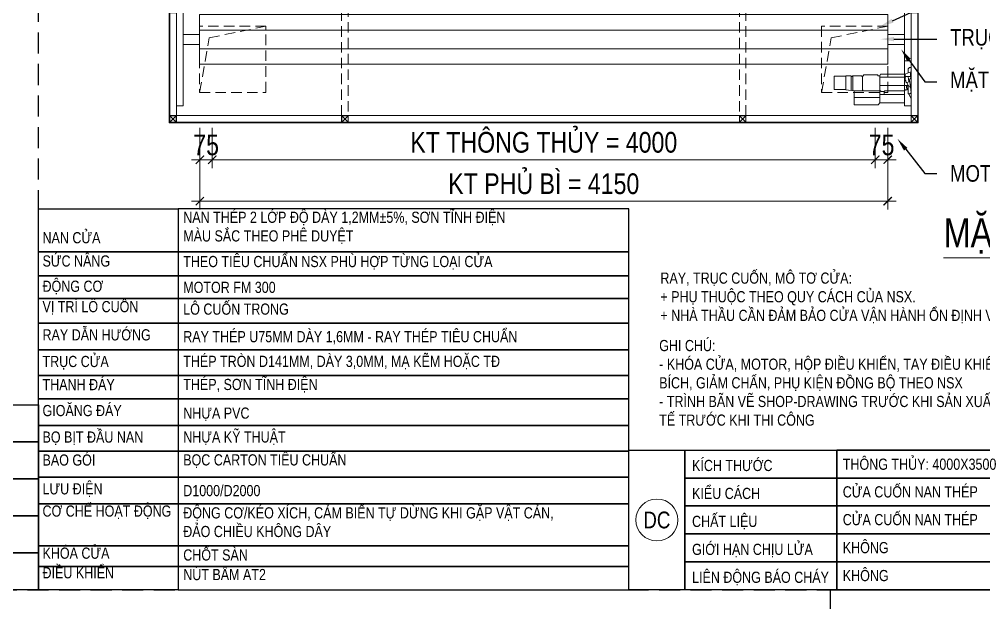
# Model space of a CAD drawing. Header units: millimetres. Extents: x -547695 to 905972, y -1055718 to 167349.
# Drawn here: x -528779 to -522961, y -1033794 to -1030223 of the extents above; entities that cross this region are included whole.
import ezdxf
from ezdxf import colors
from ezdxf.entities.mleader import LeaderData, LeaderLine
from ezdxf.enums import TextEntityAlignment as Align
from ezdxf.math import Vec2, Vec3

# ---------------------------------------------------------------- set-up
doc = ezdxf.new("R2010")
doc.units = ezdxf.units.MM
doc.linetypes.add('HIDDEN', pattern=[9.525, 6.35, -3.175])
doc.layers.get('DEFPOINTS').update_dxf_attribs({"color": 1, "lineweight": 25})
for name, color, linetype, lineweight in [('A-DIMS', 8, 'Continuous', 9), ('A-DOOR', 142, 'Continuous', 9), ('A-FINE', 255, 'Continuous', 25), ('A-HIDD', 45, 'HIDDEN', 9), ('A-LIFT', 3, 'Continuous', 9), ('A-LITE', 9, 'Continuous', 9), ('A-PATT', 252, 'Continuous', 9), ('A-SYMBOLS', 10, 'Continuous', 13), ('A-TEXT', 255, 'Continuous', 25)]:
    doc.layers.add(name, color=color, linetype=linetype, lineweight=lineweight)
doc.styles.add('View-CellPin-Chi Tiet Cua$0$View-CellPin-Chi Tiet Cua$0$View-XPP-CT Cua$0$View-XPP-CT Cua$0$GM-Arial', font='arial.ttf')
doc.styles.add('VTK _ Arial_2.5 mm', font='arial.ttf', dxfattribs={"width": 0.8})
doc.styles.add('VTK_Arial', font='arial.ttf', dxfattribs={"width": 0.8})
doc.dimstyles.new('A-2.5-DIM50', dxfattribs={"dimscale": 50, "dimtxt": 2.5, "dimasz": 1, "dimexe": 1, "dimexo": 0, "dimgap": 0.5, "dimtad": 1, "dimdec": 0, "dimzin": 12, "dimdsep": 46, "dimtxsty": 'VTK_Arial', "dimblk": 'ARCHTICK', "dimcen": 0, "dimdle": 1, "dimclrd": 256, "dimclre": 256, "dimclrt": 7, "dimadec": 1, "dimazin": 3, "dimtfac": 1, "dimtdec": 0, "dimtmove": 0, "dimatfit": 2, "dimfxl": 20, "dimtolj": 1, "dimtzin": 0, "dimlwd": -1, "dimlwe": -1, "dimarcsym": 0})

# ---------------------------------------------------------------- blocks, each defined once
blk = doc.blocks.new('*U278')
blk.add_line((35.21, 0), (0, 0))
at = {"color": 7, "style": 'VTK_Arial', "width": 0.8}
blk.add_attdef('SECTION', (0, 1.86), '', height=5, dxfattribs=at)
at = {"color": 7, "linetype": 'Continuous', "style": 'VTK_Arial', "width": 0.8, "flags": 8}
blk.add_attdef('SCALE-I', (0, -4.25), '', height=2.5, dxfattribs=at)
blk = doc.blocks.new('_ARCHTICK')
at = {"color": 0, "linetype": 'ByBlock', "const_width": 0.15}
blk.add_lwpolyline([(-0.5, -0.5), (0.5, 0.5)], dxfattribs=at)
blk = doc.blocks.new('*D605')
at = {"layer": 'A-DIMS', "ltscale": 5, "transparency": 16777216}
for p, q in [((-527689.7, -1030877.7), (-527689.7, -1031121.2)), ((-527614.7, -1030877.7), (-527614.7, -1031121.2)), ((-527739.7, -1031071.2), (-527564.7, -1031071.2))]:
    blk.add_line(p, q, dxfattribs=at)
at = {"layer": 'DEFPOINTS', "color": 0, "transparency": 16777216}
for p in [(-527689.7, -1030877.7), (-527614.7, -1030877.7), (-527614.7, -1031071.2)]:
    blk.add_point(p, dxfattribs=at)
at = {"layer": 'A-DIMS', "transparency": 16777216, "xscale": 50, "yscale": 50, "zscale": 50, "rotation": 180}
blk.add_blockref('_ARCHTICK', (-527689.7, -1031071.2), dxfattribs=at)
at = {"layer": 'A-DIMS', "transparency": 16777216, "xscale": 50, "yscale": 50, "zscale": 50}
blk.add_blockref('_ARCHTICK', (-527614.7, -1031071.2), dxfattribs=at)
at = {"layer": 'A-DIMS', "color": 7, "transparency": 16777216, "insert": (-527651.7, -1030982.6), "char_height": 125, "attachment_point": 5, "style": 'VTK_Arial'}
blk.add_mtext('\\A1;75', dxfattribs=at)
blk = doc.blocks.new('*D606')
at = {"layer": 'A-DIMS', "ltscale": 5, "transparency": 16777216}
for p, q in [((-527614.7, -1030877.7), (-527614.7, -1031121.2)), ((-523614.7, -1030877.7), (-523614.7, -1031121.2)), ((-527664.7, -1031071.2), (-523564.7, -1031071.2))]:
    blk.add_line(p, q, dxfattribs=at)
at = {"layer": 'DEFPOINTS', "color": 0, "transparency": 16777216}
for p in [(-527614.7, -1030877.7), (-523614.7, -1030877.7), (-523614.7, -1031071.2)]:
    blk.add_point(p, dxfattribs=at)
at = {"layer": 'A-DIMS', "transparency": 16777216, "xscale": 50, "yscale": 50, "zscale": 50, "rotation": 180}
blk.add_blockref('_ARCHTICK', (-527614.7, -1031071.2), dxfattribs=at)
at = {"layer": 'A-DIMS', "transparency": 16777216, "xscale": 50, "yscale": 50, "zscale": 50}
blk.add_blockref('_ARCHTICK', (-523614.7, -1031071.2), dxfattribs=at)
at = {"layer": 'A-DIMS', "color": 7, "transparency": 16777216, "insert": (-525614.7, -1030966.9), "char_height": 125, "attachment_point": 5, "style": 'VTK_Arial'}
blk.add_mtext('\\A1;KT THÔNG THỦY = 4000', dxfattribs=at)
blk = doc.blocks.new('*D607')
at = {"layer": 'A-DIMS', "ltscale": 5, "transparency": 16777216}
for p, q in [((-523614.7, -1030877.7), (-523614.7, -1031121.2)), ((-523539.7, -1030877.7), (-523539.7, -1031121.2)), ((-523664.7, -1031071.2), (-523489.7, -1031071.2))]:
    blk.add_line(p, q, dxfattribs=at)
at = {"layer": 'DEFPOINTS', "color": 0, "transparency": 16777216}
for p in [(-523614.7, -1030877.7), (-523539.7, -1030877.7), (-523539.7, -1031071.2)]:
    blk.add_point(p, dxfattribs=at)
at = {"layer": 'A-DIMS', "transparency": 16777216, "xscale": 50, "yscale": 50, "zscale": 50, "rotation": 180}
blk.add_blockref('_ARCHTICK', (-523614.7, -1031071.2), dxfattribs=at)
at = {"layer": 'A-DIMS', "transparency": 16777216, "xscale": 50, "yscale": 50, "zscale": 50}
blk.add_blockref('_ARCHTICK', (-523539.7, -1031071.2), dxfattribs=at)
at = {"layer": 'A-DIMS', "color": 7, "transparency": 16777216, "insert": (-523576.7, -1030982.6), "char_height": 125, "attachment_point": 5, "style": 'VTK_Arial'}
blk.add_mtext('\\A1;75', dxfattribs=at)
blk = doc.blocks.new('*D608')
at = {"layer": 'A-DIMS', "ltscale": 5, "transparency": 16777216}
for p, q in [((-527689.7, -1030877.7), (-527689.7, -1031371.2)), ((-523539.7, -1030877.7), (-523539.7, -1031371.2)), ((-527739.7, -1031321.2), (-523489.7, -1031321.2))]:
    blk.add_line(p, q, dxfattribs=at)
at = {"layer": 'DEFPOINTS', "color": 0, "transparency": 16777216}
for p in [(-527689.7, -1030877.7), (-523539.7, -1030877.7), (-523539.7, -1031321.2)]:
    blk.add_point(p, dxfattribs=at)
at = {"layer": 'A-DIMS', "transparency": 16777216, "xscale": 50, "yscale": 50, "zscale": 50, "rotation": 180}
blk.add_blockref('_ARCHTICK', (-527689.7, -1031321.2), dxfattribs=at)
at = {"layer": 'A-DIMS', "transparency": 16777216, "xscale": 50, "yscale": 50, "zscale": 50}
blk.add_blockref('_ARCHTICK', (-523539.7, -1031321.2), dxfattribs=at)
at = {"layer": 'A-DIMS', "color": 7, "transparency": 16777216, "insert": (-525614.7, -1031216.9), "char_height": 125, "attachment_point": 5, "style": 'VTK_Arial'}
blk.add_mtext('\\A1;KT PHỦ BÌ = 4150', dxfattribs=at)
blk = doc.blocks.new('zw$A7C0')
at = {"layer": 'A-PATT'}
h = blk.add_hatch(dxfattribs=at)
h.set_pattern_fill('ANSI31', color=256, scale=100, angle=180, style=0)
h.set_pattern_definition([(225, (-5391.155, -307475.437), (8.83883476, -8.83883476), [])])
h.paths.add_polyline_path([(2568.9, 635), (-1568.9, 635), (-1568.9, 654.6), (2568.9, 654.6)])
at = {"ltscale": 5}
blk.add_lwpolyline([(2759, 660), (-1759, 660), (-1759, -43), (2759, -43)], close=True, dxfattribs=at)
for points in [[(-1573.9, 632.5), (-1573.9, 656.7, -0.414214), (-1572.8, 657.9), (-1503.5, 657.9), (-1503.5, 656.8), (-1500, 656.8), (-1500, 659.6), (-1574.8, 659.6, 0.414214), (-1576, 658.5), (-1576, 630.8, 0.414214), (-1574.8, 629.6), (-1500, 629.6), (-1500, 632.4), (-1503.5, 632.4), (-1503.5, 631.3), (-1572.8, 631.3, -0.414335)], [(2573.9, 632.8), (2573.9, 657.1, 0.414214), (2572.8, 658.2), (2503.5, 658.2), (2503.5, 657.2), (2500, 657.2), (2500, 660), (2574.8, 660, -0.414214), (2576, 658.8), (2576, 631.1, -0.414214), (2574.8, 630), (2500, 630), (2500, 632.7), (2503.5, 632.7), (2503.5, 631.7), (2572.8, 631.7, 0.414335)]]:
    blk.add_lwpolyline(points, format="xyb", close=True)
blk.add_lwpolyline([(2568.9, 635), (-1568.9, 635), (-1568.9, 654.6), (2568.9, 654.6)], close=True)
at = {"layer": 'A-HIDD', "ltscale": 10}
for points in [[(-680, 0), (-720, 0), (-720, 660), (-680, 660)], [(1680, 0), (1720, 0), (1720, 660), (1680, 660)], [(-1576, 140), (-1176, 140), (-1176, 540), (-1576, 540)], [(2176, 140), (2576, 140), (2576, 540), (2176, 540)]]:
    blk.add_lwpolyline(points, close=True, dxfattribs=at)
for points in [[(-1576, 140), (-1517.7, 470.1), (-1176, 540)], [(2176, 140), (2234.3, 470.1), (2576, 540)]]:
    blk.add_lwpolyline(points, dxfattribs=at)
at = {"layer": 'A-LIFT'}
for points in [[(-1716, 660), (-1756, 660), (-1756, 620), (-1716, 620)], [(-1755, 621), (-1717, 621), (-1717, 659), (-1755, 659)], [(2756, 660), (2716, 660), (2716, 620), (2756, 620)], [(2717, 621), (2755, 621), (2755, 659), (2717, 659)], [(-1716, 0), (-1756, 0), (-1756, -40), (-1716, -40)], [(-720, 0), (-680, 0), (-680, -40), (-720, -40)], [(1720, 0), (1680, 0), (1680, -40), (1720, -40)], [(2756, 0), (2716, 0), (2716, -40), (2756, -40)], [(-1755, -39), (-1717, -39), (-1717, -1), (-1755, -1)], [(-681, -39), (-719, -39), (-719, -1), (-681, -1)], [(1681, -39), (1719, -39), (1719, -1), (1681, -1)], [(2717, -39), (2755, -39), (2755, -1), (2717, -1)]]:
    blk.add_lwpolyline(points, close=True, dxfattribs=at)
at = {"layer": 'A-LITE', "ltscale": 5}
for p, q in [((-1576, 490), (-1676, 490)), ((-1676, 430), (-1576, 430))]:
    blk.add_line(p, q, dxfattribs=at)
at = {"layer": 'A-LITE', "linetype": 'ByBlock'}
for p, q in [((2576, 490.1), (2676.4, 489.9)), ((2676.4, 429.9), (2576, 430.1)), ((2363.6, 241.3), (2363.6, 151.5)), ((2526.7, 241.3), (2531.3, 250.3)), ((2526.7, 78.1), (2526.7, 241.3)), ((2531.3, 250.3), (2676, 250.3)), ((2679.7, 250.3), (2676, 250.3)), ((2679.7, 250.3), (2697.9, 259.4)), ((2697.9, 259.4), (2716, 263.9)), ((2676, 82.7), (2676, 182.4)), ((2676, 182.4), (2697.9, 182.4)), ((2691.1, 200.5), (2697.9, 182.4)), ((2697.9, 182.4), (2697.9, 132.5)), ((2697.9, 182.4), (2711.5, 173.3)), ((2706.9, 214.1), (2711.5, 173.3)), ((2252.3, 157.7), (2322.8, 157.7)), ((2688.8, 173.3), (2688.8, 168.8)), ((2697.9, 132.5), (2702.4, 132.5)), ((2702.4, 132.5), (2716, 100.8)), ((2526.7, 78.1), (2676, 78.1))]:
    blk.add_line(p, q, dxfattribs=at)
at = {"layer": 'A-LITE', "ltscale": 5}
for points in [[(-1716, 660), (-1676, 660), (-1676, 60), (-1716, 60)], [(2676, 660), (2716, 660), (2716, 60), (2676, 60)], [(-1576, 610.1), (2576, 610.1), (2576, 310.1), (-1576, 310.1)], [(-1576, 517), (2576, 516.9), (2576, 403.1), (-1576, 403.2)]]:
    blk.add_lwpolyline(points, close=True, dxfattribs=at)
at = {"layer": 'A-LITE', "linetype": 'ByBlock'}
blk.add_lwpolyline([(2676, 331.9), (2716, 331.9), (2716, 60), (2676, 60)], close=True, dxfattribs=at)
for points in [[(2697.9, 259.4, 0), (2697.9, 282.1, 0), (2702.4, 286.6, 0), (2706.9, 291.1, 0), (2716, 291.1, 0)], [(2322.8, 157.7, 0), (2252.3, 157.7, 0), (2252.3, 239.3, 0), (2270.4, 239.3, 0), (2322.8, 239.3, 0)], [(2372.6, 150.6, 0), (2322.8, 155.2, 0), (2322.8, 241.3, 0), (2354.5, 241.3, 0), (2354.5, 152.3, 0)], [(2359.1, 236.7, 0), (2354.5, 236.7, 0)], [(2359.1, 236.7, 0), (2363.6, 241.3, 0), (2418, 241.3, 0), (2418, 236.7, 0), (2422.5, 236.7, 0)], [(2422.5, 155.2, 0), (2422.5, 236.7, 0), (2427, 241.3, 0), (2431.6, 245.8, 0), (2513.1, 245.8, 0), (2517.7, 241.3, 0), (2526.7, 241.3, 0)], [(2693.3, 200.5, 0), (2688.8, 200.5, 0), (2684.3, 205, 0), (2684.3, 209.5, 0), (2679.7, 214.1, 0), (2679.7, 250.3, 0)], [(2679.7, 232.2, 0), (2684.3, 236.7, 0), (2697.9, 236.7, 0)], [(2693.3, 200.5, 0), (2702.4, 205, 0), (2697.9, 236.7, 0), (2716, 236.7, 0), (2706.9, 214.1, 0), (2702.4, 214.1, 0)], [(2711.5, 236.7, 0), (2711.5, 259.4, 0)], [(2526.7, 232.2, 0), (2679.7, 232.2, 0)], [(2526.7, 182.4, 0), (2676, 182.4, 0)], [(2697.9, 173.3, 0), (2688.8, 173.3, 0), (2688.8, 182.4, 0), (2693.3, 182.4, 0)], [(2526.7, 78.1, 0), (2517.7, 64.5, 0), (2372.6, 64.5, 0), (2372.6, 150.6, 0), (2522.2, 150.6, 0)], [(2422.5, 155.2, 0), (2427, 150.6, 0)], [(2553.9, 146.1, 0), (2535.8, 146.1, 0), (2531.3, 150.6, 0), (2522.2, 150.6, 0)], [(2526.7, 128, 0), (2553.9, 128, 0), (2553.9, 128, 0), (2676, 128, 0)], [(2553.9, 128, 0), (2553.9, 146.1, 0), (2558.4, 150.6, 0), (2676, 150.6, 0)], [(2676, 150.6, 0), (2679.7, 155.2, 0), (2693.3, 155.2, 0)], [(2693.3, 164.2, 0), (2688.8, 168.8, 0)], [(2693.3, 164.2, 0), (2693.3, 155.2, 0)], [(2706.9, 132.5, 0), (2702.4, 132.5, 0)], [(2706.9, 132.5, 0), (2716, 137, 0), (2711.5, 173.3, 0), (2706.9, 173.3, 0)], [(2526.7, 109.8, 0), (2526.7, 109.8, 0), (2372.6, 109.8, 0)]]:
    blk.add_polyline3d(points, dxfattribs=at)
at = {"layer": 'A-PATT', "ltscale": 0.1}
for p, q in [((-1717, 659), (-1755, 621)), ((-1755, 659), (-1717, 621)), ((2755, 659), (2717, 621)), ((2717, 659), (2755, 621)), ((-1717, -1), (-1755, -39)), ((-1755, -1), (-1717, -39)), ((-719, -1), (-681, -39)), ((-681, -1), (-719, -39)), ((1719, -1), (1681, -39)), ((1681, -1), (1719, -39)), ((2755, -1), (2717, -39)), ((2717, -1), (2755, -39))]:
    blk.add_line(p, q, dxfattribs=at)
at = {"layer": 'A-PATT', "ltscale": 5}
for points in [[(2756, 660), (-1756, 660), (-1756, -40), (2756, -40)], [(2716, 660), (-1716, 660), (-1716, 0), (2716, 0)]]:
    blk.add_lwpolyline(points, close=True, dxfattribs=at)
blk = doc.blocks.new('*U133')
blk.add_wipeout([(3.75, 0), (3.72, -0.47), (3.63, -0.93), (3.49, -1.38), (3.29, -1.81), (3.03, -2.2), (2.73, -2.57), (2.39, -2.89), (2.01, -3.17), (1.6, -3.39), (1.16, -3.57), (0.7, -3.68), (0.24, -3.74), (-0.24, -3.74), (-0.7, -3.68), (-1.16, -3.57), (-1.6, -3.39), (-2.01, -3.17), (-2.39, -2.89), (-2.73, -2.57), (-3.03, -2.2), (-3.29, -1.81), (-3.49, -1.38), (-3.63, -0.93), (-3.72, -0.47), (-3.75, 0), (-3.72, 0.47), (-3.63, 0.93), (-3.49, 1.38), (-3.29, 1.81), (-3.03, 2.2), (-2.73, 2.57), (-2.39, 2.89), (-2.01, 3.17), (-1.6, 3.39), (-1.16, 3.57), (-0.7, 3.68), (-0.24, 3.74), (0.24, 3.74), (0.7, 3.68), (1.16, 3.57), (1.6, 3.39), (2.01, 3.17), (2.39, 2.89), (2.73, 2.57), (3.03, 2.2), (3.29, 1.81), (3.49, 1.38), (3.63, 0.93), (3.72, 0.47)])
blk.add_circle((0, 0), 3.75)
at = {"color": 7, "style": 'VTK _ Arial_2.5 mm', "width": 0.8, "flags": 8}
for tag, height, p in [('SYMBOL', 3, (0, 0)), ('900', 2.5, (0, -5.76))]:
    blk.add_attdef(tag, text='', height=height, dxfattribs=at).set_placement(p, align=Align.MIDDLE_CENTER)

msp = doc.modelspace()

# ---------------------------------------------------------------- linework, layer by layer
at = {"layer": 'A-FINE', "ltscale": 0.3}
for points in [[(-528663.2, -1031367.5), (-527819.5, -1031367.5), (-527819.5, -1031626.8), (-528663.2, -1031626.8)], [(-527819.5, -1031626.8), (-525101.3, -1031626.8), (-525101.3, -1031367.5), (-527819.5, -1031367.5)], [(-528663.2, -1031626.8), (-527819.5, -1031626.8), (-527819.5, -1031771.6), (-528663.2, -1031771.6)], [(-527819.5, -1031771.6), (-525101.3, -1031771.6), (-525101.3, -1031626.8), (-527819.5, -1031626.8)], [(-528663.2, -1031771.6), (-527819.5, -1031771.6), (-527819.5, -1031909.9), (-528663.2, -1031909.9)], [(-527819.5, -1031909.9), (-525101.3, -1031909.9), (-525101.3, -1031771.6), (-527819.5, -1031771.6)], [(-528663.2, -1031909.9), (-527819.5, -1031909.9), (-527819.5, -1032057.9), (-528663.2, -1032057.9)], [(-527819.5, -1032057.9), (-525101.3, -1032057.9), (-525101.3, -1031909.9), (-527819.5, -1031909.9)], [(-528663.2, -1032057.9), (-527819.5, -1032057.9), (-527819.5, -1032057.9), (-528663.2, -1032057.9)], [(-528663.2, -1032057.9), (-527819.5, -1032057.9), (-527819.5, -1032218.7), (-528663.2, -1032218.7)], [(-527819.5, -1032057.9), (-525101.3, -1032057.9), (-525101.3, -1032057.9), (-527819.5, -1032057.9)], [(-527819.5, -1032218.7), (-525101.3, -1032218.7), (-525101.3, -1032057.9), (-527819.5, -1032057.9)], [(-528663.2, -1032218.7), (-527819.5, -1032218.7), (-527819.5, -1032373.1), (-528663.2, -1032373.1)], [(-527819.5, -1032373.1), (-525101.3, -1032373.1), (-525101.3, -1032218.7), (-527819.5, -1032218.7)], [(-528663.2, -1032373.1), (-527819.5, -1032373.1), (-527819.5, -1032515), (-528663.2, -1032515)], [(-527819.5, -1032515), (-525101.3, -1032515), (-525101.3, -1032373.1), (-527819.5, -1032373.1)], [(-528663.2, -1032515), (-527819.5, -1032515), (-527819.5, -1032674.9), (-528663.2, -1032674.9)], [(-527819.5, -1032674.9), (-525101.3, -1032674.9), (-525101.3, -1032515), (-527819.5, -1032515)], [(-528663.2, -1032674.9), (-527819.5, -1032674.9), (-527819.5, -1032831.1), (-528663.2, -1032831.1)], [(-527819.5, -1032831.1), (-525101.3, -1032831.1), (-525101.3, -1032674.9), (-527819.5, -1032674.9)], [(-528663.2, -1032831.1), (-527819.5, -1032831.1), (-527819.5, -1032987.5), (-528663.2, -1032987.5)], [(-527819.5, -1032987.5), (-525101.3, -1032987.5), (-525101.3, -1032831.1), (-527819.5, -1032831.1)], [(-528663.2, -1032987.5), (-527819.5, -1032987.5), (-527819.5, -1033147.9), (-528663.2, -1033147.9)], [(-527819.5, -1033147.9), (-525101.3, -1033147.9), (-525101.3, -1032987.5), (-527819.5, -1032987.5)], [(-528663.2, -1033147.9), (-527819.5, -1033147.9), (-527819.5, -1033402.4), (-528663.2, -1033402.4)], [(-527819.5, -1033402.4), (-525101.3, -1033402.4), (-525101.3, -1033147.9), (-527819.5, -1033147.9)], [(-528663.2, -1033402.4), (-527819.5, -1033402.4), (-527819.5, -1033526.9), (-528663.2, -1033526.9)], [(-527819.5, -1033526.9), (-525101.3, -1033526.9), (-525101.3, -1033402.4), (-527819.5, -1033402.4)], [(-528663.2, -1033526.9), (-527819.5, -1033526.9), (-527819.5, -1033668), (-528663.2, -1033668)], [(-527819.5, -1033668), (-525101.3, -1033668), (-525101.3, -1033526.9), (-527819.5, -1033526.9)]]:
    msp.add_lwpolyline(points, close=True, dxfattribs=at)
at = {"layer": 'A-FINE'}
for points in [[(-529883.5, -1032551.3), (-528663.2, -1032551.3), (-528663.2, -1032774.7), (-529883.5, -1032774.7)], [(-529883.5, -1032774.7), (-528663.2, -1032774.7), (-528663.2, -1032998), (-529883.5, -1032998)], [(-525101.3, -1032824.2), (-524763.8, -1032824.2), (-524763.8, -1033668), (-525101.3, -1033668)], [(-524763.8, -1032824.2), (-523845.8, -1032824.2), (-523845.8, -1032993), (-524763.8, -1032993)], [(-523845.8, -1032824.2), (-521539.3, -1032824.2), (-521539.3, -1032993), (-523845.8, -1032993)], [(-522788.4, -1032824.2), (-523845.8, -1032824.2), (-523845.8, -1032993), (-522788.4, -1032993)], [(-529883.5, -1032998), (-528663.2, -1032998), (-528663.2, -1033221.3), (-529883.5, -1033221.3)], [(-524763.8, -1032993), (-523845.8, -1032993), (-523845.8, -1033161.7), (-524763.8, -1033161.7)], [(-523845.8, -1032993), (-521539.3, -1032993), (-521539.3, -1033161.7), (-523845.8, -1033161.7)], [(-524763.8, -1033161.7), (-523845.8, -1033161.7), (-523845.8, -1033330.5), (-524763.8, -1033330.5)], [(-523845.8, -1033161.7), (-521539.3, -1033161.7), (-521539.3, -1033330.5), (-523845.8, -1033330.5)], [(-529883.5, -1033221.3), (-528663.2, -1033221.3), (-528663.2, -1033444.7), (-529883.5, -1033444.7)], [(-524763.8, -1033330.5), (-523845.8, -1033330.5), (-523845.8, -1033499.2), (-524763.8, -1033499.2)], [(-523845.8, -1033330.5), (-521539.3, -1033330.5), (-521539.3, -1033499.2), (-523845.8, -1033499.2)], [(-529883.5, -1033444.7), (-528663.2, -1033444.7), (-528663.2, -1033668), (-529883.5, -1033668)], [(-524763.8, -1033499.2), (-523845.8, -1033499.2), (-523845.8, -1033668), (-524763.8, -1033668)], [(-523845.8, -1033499.2), (-521539.3, -1033499.2), (-521539.3, -1033668), (-523845.8, -1033668)]]:
    msp.add_lwpolyline(points, close=True, dxfattribs=at)
at = {"layer": 'A-HIDD', "lineweight": -2, "ltscale": 20}
for points in [[(-528663.2, -1033668), (-528663.2, -1023622.6)], [(-537111.5, -1033668), (-517768.6, -1033668.9)], [(-523885.3, -1043688.7), (-523885.3, -1033668)]]:
    msp.add_lwpolyline(points, dxfattribs=at)
msp.add_lwpolyline([(-517768.4, -1043690.6), (-523885.3, -1043688.7), (-523885.4, -1033667), (-517768.6, -1033668.9)], close=True, dxfattribs=at)

# ---------------------------------------------------------------- block references
at = {"layer": 'A-DOOR', "lineweight": -3}
msp.add_blockref('zw$A7C0', (-526114.7, -1030805.1), dxfattribs=at)
at = {"layer": 'A-SYMBOLS'}
ref = msp.add_blockref('*U278', (-523202.7, -1031664.2), dxfattribs=dict(at, xscale=35, yscale=35, zscale=35))
ref.add_attrib('SECTION', 'MẶT CẮT 1-1', (-523202.7, -1031599.2), dxfattribs={"layer": '0', "color": 7, "height": 175, "style": 'VTK_Arial', "width": 0.8})

# ---------------------------------------------------------------- texts
at = {"layer": 'A-TEXT', "style": 'VTK _ Arial_2.5 mm', "width": 0.8}
for s, p in [('KÍCH THƯỚC', (-524720, -1032950.8)), ('KIỂU CÁCH', (-524720, -1033119.6)), ('CHẤT LIỆU', (-524720, -1033288.3)), ('GIỚI HẠN CHỊU LỬA', (-524720, -1033457.1)), ('LIÊN ĐỘNG BÁO CHÁY', (-524720, -1033625.8))]:
    msp.add_text(s, height=67.5, dxfattribs=at).set_placement(p)
at = {"layer": 'A-TEXT', "color": 4, "char_height": 67.5, "attachment_point": 1, "style": 'VTK _ Arial_2.5 mm'}
for s, insert, width in [('NAN THÉP 2 LỚP ĐỘ DÀY 1,2MM%%P5%, SƠN TĨNH ĐIỆN MÀU SẮC THEO PHÊ DUYỆT', (-527789.7, -1031384.7), 2086.594), ('RAY THÉP U75MM DÀY 1,6MM - RAY THÉP TIÊU CHUẨN', (-527789.7, -1032105.5), 3179.492), ('THÉP TRÒN D141MM, DÀY 3,0MM, MẠ KẼM HOẶC TĐ', (-527789.7, -1032254.7), 3175.586)]:
    msp.add_mtext(s, dxfattribs=dict(at, insert=insert, width=width))
at = {"layer": 'A-TEXT', "color": 7, "char_height": 67.5, "attachment_point": 1, "style": 'VTK _ Arial_2.5 mm'}
for s, insert, width in [('NAN CỬA', (-528638.7, -1031508.2), 641.262), ('SỨC NÂNG', (-528638.7, -1031648.8), 623.724), ('ĐỘNG CƠ', (-528638.7, -1031801.2), 598.605), ('VỊ TRÍ LÔ CUỐN', (-528638.7, -1031924.2), 645.523), ('RAY DẪN HƯỚNG', (-528638.7, -1032094.6), 801.328), ('TRỤC CỬA', (-528638.7, -1032255.4), 598.605), ('THANH ĐÁY', (-528638.7, -1032395), 598.605), ('GIOĂNG ĐÁY', (-528638.7, -1032551.8), 598.605), ('BỌ BỊT ĐẦU NAN', (-528638.7, -1032711.7), 598.605), ('BAO GÓI', (-528638.7, -1032850.3), 598.605), ('LƯU ĐIỆN', (-528638.7, -1033024.2), 598.605), ('CƠ CHẾ HOẠT ĐỘNG', (-528638.7, -1033158.5), 799.578), ('KHÓA CỬA', (-528638.7, -1033412.7), 799.578), ('ĐIỀU KHIỂN', (-528638.7, -1033531.1), 799.578)]:
    msp.add_mtext(s, dxfattribs=dict(at, insert=insert, width=width))
at = {"layer": 'A-TEXT', "char_height": 67.5, "attachment_point": 1, "style": 'VTK _ Arial_2.5 mm'}
for s, insert, width in [('THEO TIÊU CHUẨN NSX PHÙ HỢP TỪNG LOẠI CỬA', (-527789.7, -1031652), 3187.303), ('MOTOR FM 300', (-527789.7, -1031807.8), 3167.773), ('{\\W0.8;LÔ CUỐN TRONG}', (-527789.7, -1031939.3), 3187.303), ('THÉP, SƠN TĨNH ĐIỆN', (-527789.7, -1032394.2), 3175.585), ('{\\W0.8;NHỰA PVC}', (-527789.7, -1032567.1), 3175.585), ('{\\W0.8;NHỰA KỸ THUẬT}', (-527789.7, -1032710.9), 3199.022), ('{\\W0.8;BỌC CARTON TIÊU CHUẨN}', (-527789.7, -1032849.5), 3175.585), ('D1000/D2000', (-527789.7, -1033035.1), 3167.774), ('ĐỘNG CƠ/KÉO XÍCH, CẢM BIẾN TỰ DỪNG KHI GẶP VẬT CẢN, ĐẢO CHIỀU KHÔNG DÂY', (-527789.7, -1033169.4), 2264.534), ('{\\W0.8;CHỐT SÀN}', (-527789.7, -1033423.5), 3167.774), ('{\\W0.8;NÚT BẤM AT2}', (-527789.7, -1033541.9), 3167.774)]:
    msp.add_mtext(s, dxfattribs=dict(at, insert=insert, width=width))
at = {"layer": 'A-TEXT', "char_height": 67.5, "attachment_point": 1, "style": 'VTK _ Arial_2.5 mm', "bg_fill": 2}
for s, insert, width in [('{\\C2;RAY, TRỤC CUỐN, MÔ TƠ CỬA: \\P}+ PHỤ THUỘC THEO QUY CÁCH CỦA NSX.\\P+ NHÀ THẦU CẦN ĐẢM BẢO CỬA VẬN HÀNH ỔN ĐỊNH VÀ AN TOÀN.', (-524911.1, -1031752.1), 3454.597), ('GHI CHÚ:\\P- KHÓA CỬA, MOTOR, HỘP ĐIỀU KHIỂN, TAY ĐIỀU KHIỂN, NÚT BẤM ÂM TƯỜNG, BỘ MẶT BÍCH, GIẢM CHẤN, PHỤ KIỆN ĐỒNG BỘ THEO NSX\\P\\A1;- TRÌNH BÃN VẼ SHOP-DRAWING TRƯỚC KHI SẢN XUẤT. KIỂM TRA KÍCH THƯỚC THỰC TẾ TRƯỚC KHI THI CÔNG', (-524918.3, -1032159.3), 3297.229)]:
    msp.add_mtext(s, dxfattribs=dict(at, insert=insert, width=width))
at = {"layer": 'A-TEXT', "color": 1, "char_height": 67.5, "attachment_point": 1, "style": 'View-CellPin-Chi Tiet Cua$0$View-CellPin-Chi Tiet Cua$0$View-XPP-CT Cua$0$View-XPP-CT Cua$0$GM-Arial'}
for s, insert, width in [('{\\A1;\\W0.8;\\C256;THÔNG THỦY:\\C1; 4000X3500}', (-523810.7, -1032875.6), 1165.274), ('\\A1;{\\W0.8;CỬA CUỐN NAN THÉP}', (-523810.8, -1033042.6), 2392.796), ('\\A1;{\\W0.8;CỬA CUỐN NAN THÉP}', (-523810.8, -1033210.1), 2391.434), ('{\\A1;\\W0.8;KHÔNG}', (-523810.8, -1033379.2), 2383.115), ('{\\A1;\\W0.8;KHÔNG}', (-523810.8, -1033547.9), 2383.115)]:
    msp.add_mtext(s, dxfattribs=dict(at, insert=insert, width=width))

# ---------------------------------------------------------------- dimensions: what is measured, and where the dimension line sits
at = {"layer": 'A-DIMS', "ltscale": 5}
dim = msp.add_linear_dim(base=(-523614.7, -1031071.2), p1=(-527614.7, -1030877.7), p2=(-523614.7, -1030877.7), text='KT THÔNG THỦY = <>', dimstyle='A-2.5-DIM50', override={"dimpost": '\\X', "dimtmove": 1}, dxfattribs=at)
dim.commit()
dim.dimension.update_dxf_attribs({"geometry": '*D606', "text_midpoint": (-525614.7, -1030966.9)})
for base, p1, p2, override, picture, middle in [((-527614.7, -1031071.2), (-527689.7, -1030877.7), (-527614.7, -1030877.7), {"dimpost": '\\X'}, '*D605', (-527651.7, -1031071.2)), ((-523539.7, -1031071.2), (-523614.7, -1030877.7), (-523539.7, -1030877.7), {"dimpost": '\\X', "dimtmove": 1}, '*D607', (-523576.7, -1031071.2))]:
    dim = msp.add_linear_dim(base=base, p1=p1, p2=p2, dimstyle='A-2.5-DIM50', override=override, dxfattribs=at)
    dim.commit()
    dim.dimension.update_dxf_attribs({"geometry": picture, "text_midpoint": middle, "dimtype": 160})

# ---------------------------------------------------------------- leaders
at = {"layer": 'A-SYMBOLS'}
ml = msp.add_multileader_mtext('Standard', dxfattribs=at)
ml.set_content('Ô THĂM', color=7, style='VTK_Arial')
ml.set_leader_properties()
ml.build(insert=Vec2(0, 0))
ml.multileader.update_dxf_attribs({"text_top_attachment_type": 0, "text_bottom_attachment_type": 0, "arrow_head_size": 80, "scale": 40})
ctx = ml.context
ctx.base_point, ctx.scale, ctx.char_height, ctx.arrow_head_size, ctx.landing_gap_size, ctx.plane_origin = Vec3(-522996.1, -1030030.1), 40, 100, 80, 80, Vec3(-525218, -1029806.3)
notes = []
notes.append((ctx, [(0, (1, 1, 0), (-523068.7, -1030030.1), (1, 0), 72.5, [(0, [(-523582.7, -1030265.1)], 256, [])])]))
ctx.mtext.insert, ctx.mtext.width, ctx.mtext.flow_direction = Vec3(-522916.1, -1029979.2), 760.163, 5
ml = msp.add_multileader_mtext('Standard', dxfattribs=at)
ml.set_content('TRỤC CỬA', color=7, style='VTK_Arial')
ml.set_leader_properties()
ml.build(insert=Vec2(0, 0))
ml.multileader.update_dxf_attribs({"text_top_attachment_type": 0, "text_bottom_attachment_type": 0, "arrow_head_size": 80, "scale": 40})
ctx = ml.context
ctx.base_point, ctx.scale, ctx.char_height, ctx.arrow_head_size, ctx.landing_gap_size, ctx.plane_origin = Vec3(-523243.4, -1030343.1), 40, 100, 80, 80, Vec3(-525181.7, -1030185.8)
notes.append((ctx, [(0, (1, 1, 0), (-523316, -1030343.1), (1, 0), 72.5, [(0, [(-523582.7, -1030343.1)], 256, [])])]))
ctx.mtext.insert, ctx.mtext.width, ctx.mtext.flow_direction = Vec3(-523163.4, -1030282), 760.163, 5
ml = msp.add_multileader_mtext('Standard', dxfattribs=at)
ml.set_content('MẶT BÍCH', color=7, style='VTK_Arial')
ml.set_leader_properties()
ml.build(insert=Vec2(0, 0))
ml.multileader.update_dxf_attribs({"text_top_attachment_type": 0, "text_bottom_attachment_type": 0, "arrow_head_size": 80, "scale": 40})
ctx = ml.context
ctx.base_point, ctx.scale, ctx.char_height, ctx.arrow_head_size, ctx.landing_gap_size, ctx.plane_origin = Vec3(-523243.4, -1030600.2), 40, 100, 80, 80, Vec3(-525181.7, -1030442.9)
notes.append((ctx, [(0, (1, 1, 0), (-523316, -1030600.2), (1, 0), 72.5, [(0, [(-523459.1, -1030404)], 256, [])])]))
ctx.mtext.insert, ctx.mtext.width, ctx.mtext.flow_direction = Vec3(-523163.4, -1030539.1), 760.163, 5
ml = msp.add_multileader_mtext('Standard', dxfattribs=at)
ml.set_content('MOTOR', color=7, style='VTK_Arial')
ml.set_leader_properties()
ml.build(insert=Vec2(0, 0))
ml.multileader.update_dxf_attribs({"text_top_attachment_type": 0, "text_bottom_attachment_type": 0, "arrow_head_size": 80, "scale": 40})
ctx = ml.context
ctx.base_point, ctx.scale, ctx.char_height, ctx.arrow_head_size, ctx.landing_gap_size, ctx.plane_origin = Vec3(-523243.4, -1031154.6), 40, 100, 80, 80, Vec3(-525181.7, -1030978.3)
notes.append((ctx, [(0, (1, 1, 0), (-523316, -1031154.6), (1, 0), 72.5, [(0, [(-523480.6, -1030945.2)], 256, [])])]))
ctx.mtext.insert, ctx.mtext.width, ctx.mtext.flow_direction = Vec3(-523163.4, -1031103.8), 760.163, 5
for ctx, leaders in notes:
    for number, flags, end, landing, length, lines in leaders:
        leader = LeaderData()
        leader.index, (leader.has_last_leader_line, leader.has_dogleg_vector, leader.attachment_direction) = number, flags
        leader.last_leader_point, leader.dogleg_vector, leader.dogleg_length = Vec3(end), Vec3(landing), length
        for number, points, colour, breaks in lines:
            line = LeaderLine()
            line.index, line.vertices, line.color, line.breaks = number, Vec3.list(points), colors.encode_raw_color(colour), breaks
            leader.lines.append(line)
        ctx.leaders.append(leader)

# ---------------------------------------------------------------- next in the draw order: block references
ref = msp.add_blockref('*U133', (-524932.5, -1033246.1), dxfattribs=dict(at, xscale=33.75, yscale=33.75, zscale=33.75))
ref.add_attrib('SYMBOL', 'DC', dxfattribs={"layer": '0', "color": 7, "height": 101.25, "style": 'VTK _ Arial_2.5 mm', "width": 0.8, "flags": 8}).set_placement((-524932.5, -1033246.1), align=Align.MIDDLE_CENTER)

# ---------------------------------------------------------------- next in the draw order: dimensions: what is measured, and where the dimension line sits
at = {"layer": 'A-DIMS', "ltscale": 5}
dim = msp.add_linear_dim(base=(-523539.7, -1031321.2), p1=(-527689.7, -1030877.7), p2=(-523539.7, -1030877.7), text='KT PHỦ BÌ = <>', dimstyle='A-2.5-DIM50', override={"dimpost": '\\X'}, dxfattribs=at)
dim.commit()
dim.dimension.update_dxf_attribs({"geometry": '*D608', "text_midpoint": (-525614.7, -1031216.9)})

doc.saveas('drawing.dxf')
